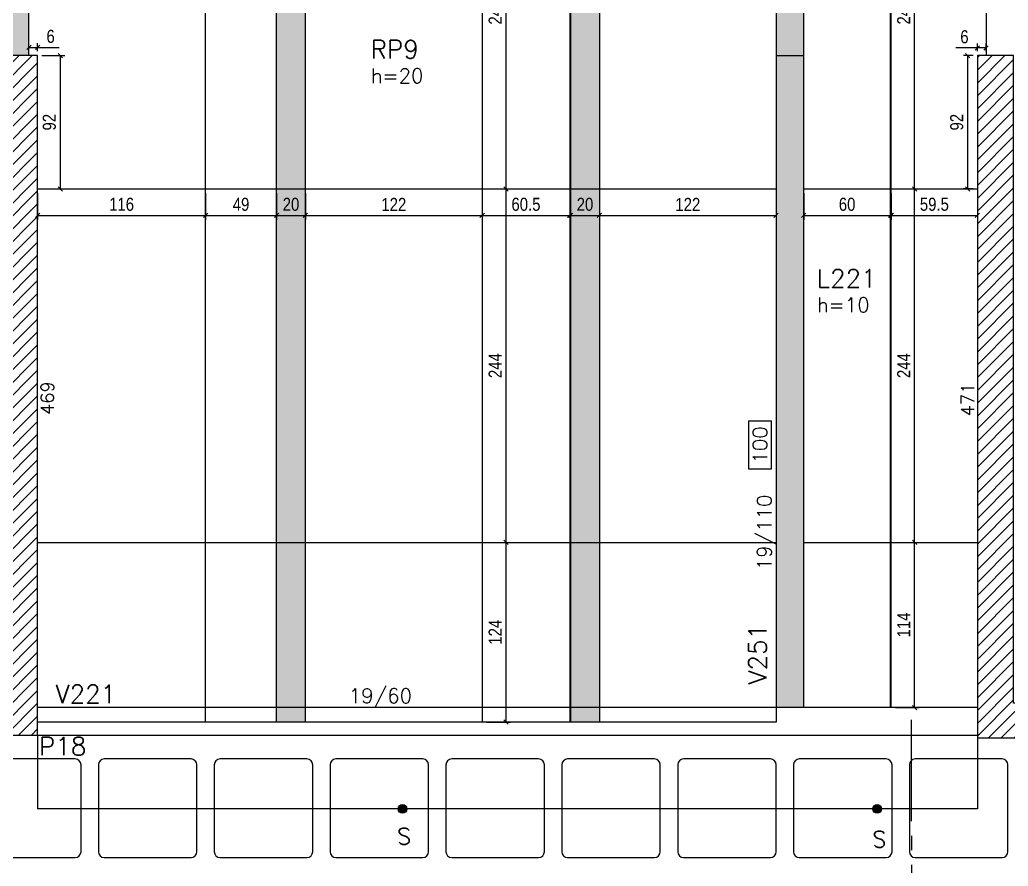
# Model space of a CAD drawing. Header units: millimetres. Extents: x 1860 to 8661, y -614 to 3837.
# Drawn here: x 4469 to 5152, y 933 to 1517 of the extents above; entities that cross this region are included whole.
import ezdxf
from ezdxf.enums import TextEntityAlignment as Align

# ---------------------------------------------------------------- set-up
doc = ezdxf.new("R2010")
doc.units = ezdxf.units.MM
for name, color, linetype in [('251', 5, 'Continuous'), ('COTA', 241, 'Continuous'), ('F-AUX', 2, 'Continuous'), ('F-CORTE-INDICAÇÃO', 4, 'Continuous'), ('F-CUBETA', 1, 'Continuous'), ('F-DESNIVEL-1', 254, 'Continuous'), ('F-DESNIVEL-21', 81, 'Continuous'), ('F-LAJES-DIM', 2, 'Continuous'), ('F-LAJES-NOME', 4, 'Continuous'), ('F-PILARES-DIM', 172, 'Continuous'), ('F-PILARES-NOME', 170, 'Continuous'), ('F-VIGAS-DIM', 2, 'Continuous'), ('F-VIGAS-NOME', 4, 'Continuous'), ('Painéis', 200, 'Continuous'), ('Pilares', 5, 'Continuous'), ('VIGA', 3, 'Continuous')]:
    doc.layers.add(name, color=color, linetype=linetype)
doc.layers.add('Hachura', color=251, linetype='Continuous', lineweight=9)
doc.styles.add('COTA TECNICA-50', font='techl___.ttf', dxfattribs={"height": 9})
doc.styles.add('MCP', font='romans.shx')
doc.styles.add('ROMANS', font='romans.shx')
doc.dimstyles.new('COTA PAINEL-50', dxfattribs={"dimtxt": 9, "dimasz": 3, "dimexe": 3, "dimexo": 3, "dimgap": 3, "dimtad": 1, "dimdec": 1, "dimzin": 12, "dimdsep": 46, "dimtxsty": 'COTA TECNICA-50', "dimblk1": 'OBLIQUE', "dimblk2": 'OBLIQUE', "dimsah": 1, "dimcen": 0.9, "dimclrd": 4, "dimclre": 4, "dimclrt": 240, "dimadec": 1, "dimazin": 3, "dimtfac": 1, "dimtdec": 1, "dimtmove": 0, "dimatfit": 3, "dimfxl": 1, "dimtolj": 1, "dimtzin": 12, "dimarcsym": 0})
pattern_1 = [(45, (3860.447, 999.075), (-4.419417, 4.419417), [])]

# ---------------------------------------------------------------- blocks, each defined once
blk = doc.blocks.new('_VAONER063650636500869008690')
at = {"layer": '251', "color": 1}
for p, q in [((-34, 30), (-34, -30)), ((30, 34), (-30, 34)), ((34, -30), (34, 30)), ((-30, -34), (30, -34))]:
    blk.add_line(p, q, dxfattribs=at)
for centre, start, end in [((-30, 30), 90, 180), ((30, 30), 0, 90), ((-30, -30), 180, 270), ((30, -30), 270, 0)]:
    blk.add_arc(centre, 4, start, end, dxfattribs=at)
blk = doc.blocks.new('*U13')
at = {"layer": 'F-CORTE-INDICAÇÃO'}
for p, q in [((-100, 0), (-170, 0)), ((-80, 0), (-90, 0)), ((-70, 0), (0, 0))]:
    blk.add_line(p, q, dxfattribs=at)
blk.add_lwpolyline([(-112, 6, 0.802585), (-111.15, 9.81), (-140, 23.26), (-168.85, 9.81, 0.802585), (-168, 6)], format="xyb", close=True, dxfattribs=at)
at = {"layer": 'F-CORTE-INDICAÇÃO', "style": 'ROMANS'}
blk.add_attdef('CORTE', text='', height=15, dxfattribs=at).set_placement((-140, 35.76), align=Align.MIDDLE_CENTER)
at = {"layer": 'F-CORTE-INDICAÇÃO', "color": 2, "style": 'ROMANS'}
blk.add_attdef('FOLHA', text='', height=12, dxfattribs=at).set_placement((-140, -10), align=Align.MIDDLE_CENTER)
blk = doc.blocks.new('*U646')
at = {"layer": 'F-VIGAS-DIM', "color": 1}
blk.add_lwpolyline([(0, 0), (33, 0), (33, 16), (0, 16)], close=True, dxfattribs=at)
at = {"layer": 'F-VIGAS-DIM', "style": 'MCP'}
blk.add_attdef('DIM', text='', height=10, dxfattribs=at).set_placement((16.5, 8), align=Align.MIDDLE_CENTER)
blk = doc.blocks.new('_Oblique')
at = {"color": 0, "linetype": 'ByBlock', "lineweight": -2}
blk.add_line((-0.5, -0.5), (0.5, 0.5), dxfattribs=at)
blk = doc.blocks.new('*D979')
at = {"layer": 'COTA', "color": 4, "lineweight": -2, "transparency": 16777216}
for p, q in [((5073.95, 1156.58), (5090.09, 1156.58)), ((5087.09, 1042.58), (5087.09, 1156.58)), ((5073.95, 1042.58), (5090.09, 1042.58))]:
    blk.add_line(p, q, dxfattribs=at)
at = {"layer": 'Defpoints', "color": 0, "transparency": 16777216}
for p in [(5070.95, 1156.58), (5087.09, 1156.58), (5070.95, 1042.58)]:
    blk.add_point(p, dxfattribs=at)
at = {"layer": 'COTA', "color": 4, "lineweight": -2, "transparency": 16777216, "xscale": 3, "yscale": 3, "zscale": 3}
for p, rotation in [((5087.09, 1156.58), 90), ((5087.09, 1042.58), 270)]:
    blk.add_blockref('_Oblique', p, dxfattribs=dict(at, rotation=rotation))
at = {"layer": 'COTA', "color": 240, "transparency": 16777216, "insert": (5079.52, 1099.58), "char_height": 9, "attachment_point": 5, "rotation": 90, "style": 'COTA TECNICA-50'}
blk.add_mtext('\\A1;114', dxfattribs=at)
blk = doc.blocks.new('*D980')
at = {"layer": 'COTA', "color": 4, "lineweight": -2, "transparency": 16777216}
for p, q in [((5087.09, 1156.58), (5087.09, 1400.58)), ((5073.95, 1156.58), (5090.09, 1156.58))]:
    blk.add_line(p, q, dxfattribs=at)
at = {"layer": 'Defpoints', "color": 0, "transparency": 16777216}
for p in [(5087.09, 1400.58), (5087.09, 1400.58), (5070.95, 1156.58)]:
    blk.add_point(p, dxfattribs=at)
at = {"layer": 'COTA', "color": 4, "lineweight": -2, "transparency": 16777216, "xscale": 3, "yscale": 3, "zscale": 3}
for p, rotation in [((5087.09, 1400.58), 90), ((5087.09, 1156.58), 270)]:
    blk.add_blockref('_Oblique', p, dxfattribs=dict(at, rotation=rotation))
at = {"layer": 'COTA', "color": 240, "transparency": 16777216, "insert": (5079.52, 1278.58), "char_height": 9, "attachment_point": 5, "rotation": 90, "style": 'COTA TECNICA-50'}
blk.add_mtext('\\A1;244', dxfattribs=at)
blk = doc.blocks.new('*D981')
at = {"layer": 'COTA', "color": 4, "lineweight": -2, "transparency": 16777216}
for p, q in [((5082.6, 1644.58), (5090.09, 1644.58)), ((5087.09, 1400.58), (5087.09, 1644.58))]:
    blk.add_line(p, q, dxfattribs=at)
at = {"layer": 'Defpoints', "color": 0, "transparency": 16777216}
for p in [(5079.6, 1644.58), (5087.09, 1644.58), (5087.09, 1400.58)]:
    blk.add_point(p, dxfattribs=at)
at = {"layer": 'COTA', "color": 4, "lineweight": -2, "transparency": 16777216, "xscale": 3, "yscale": 3, "zscale": 3}
for p, rotation in [((5087.09, 1644.58), 90), ((5087.09, 1400.58), 270)]:
    blk.add_blockref('_Oblique', p, dxfattribs=dict(at, rotation=rotation))
at = {"layer": 'COTA', "color": 240, "transparency": 16777216, "insert": (5079.52, 1522.58), "char_height": 9, "attachment_point": 5, "rotation": 90, "style": 'COTA TECNICA-50'}
blk.add_mtext('\\A1;244', dxfattribs=at)
blk = doc.blocks.new('*D982')
at = {"layer": 'COTA', "color": 4, "lineweight": -2, "transparency": 16777216}
for p, q in [((5010.45, 1397.58), (5010.45, 1379.27)), ((5070.45, 1397.58), (5070.45, 1379.27)), ((5010.45, 1382.27), (5070.45, 1382.27))]:
    blk.add_line(p, q, dxfattribs=at)
at = {"layer": 'Defpoints', "color": 0, "transparency": 16777216}
for p in [(5010.45, 1400.58), (5070.45, 1400.58), (5070.45, 1382.27)]:
    blk.add_point(p, dxfattribs=at)
at = {"layer": 'COTA', "color": 4, "lineweight": -2, "transparency": 16777216, "xscale": 3, "yscale": 3, "zscale": 3, "rotation": 180}
blk.add_blockref('_Oblique', (5010.45, 1382.27), dxfattribs=at)
at = {"layer": 'COTA', "color": 4, "lineweight": -2, "transparency": 16777216, "xscale": 3, "yscale": 3, "zscale": 3}
blk.add_blockref('_Oblique', (5070.45, 1382.27), dxfattribs=at)
at = {"layer": 'COTA', "color": 240, "transparency": 16777216, "insert": (5040.45, 1389.86), "char_height": 9, "attachment_point": 5, "style": 'COTA TECNICA-50'}
blk.add_mtext('\\A1;60', dxfattribs=at)
blk = doc.blocks.new('*D983')
at = {"layer": 'COTA', "color": 4, "lineweight": -2, "transparency": 16777216}
for p, q in [((5070.95, 1397.58), (5070.95, 1379.27)), ((5130.45, 1397.58), (5130.45, 1379.27)), ((5070.95, 1382.27), (5130.45, 1382.27))]:
    blk.add_line(p, q, dxfattribs=at)
at = {"layer": 'Defpoints', "color": 0, "transparency": 16777216}
for p in [(5070.95, 1400.58), (5130.45, 1400.58), (5130.45, 1382.27)]:
    blk.add_point(p, dxfattribs=at)
at = {"layer": 'COTA', "color": 4, "lineweight": -2, "transparency": 16777216, "xscale": 3, "yscale": 3, "zscale": 3, "rotation": 180}
blk.add_blockref('_Oblique', (5070.95, 1382.27), dxfattribs=at)
at = {"layer": 'COTA', "color": 4, "lineweight": -2, "transparency": 16777216, "xscale": 3, "yscale": 3, "zscale": 3}
blk.add_blockref('_Oblique', (5130.45, 1382.27), dxfattribs=at)
at = {"layer": 'COTA', "color": 240, "transparency": 16777216, "insert": (5100.7, 1389.9), "char_height": 9, "attachment_point": 5, "style": 'COTA TECNICA-50'}
blk.add_mtext('\\A1;59.5', dxfattribs=at)
blk = doc.blocks.new('*D984')
at = {"layer": 'COTA', "color": 4, "lineweight": -2, "transparency": 16777216}
for p, q in [((5127.45, 1492.58), (5120.76, 1492.58)), ((5123.76, 1400.58), (5123.76, 1492.58)), ((5127.45, 1400.58), (5120.76, 1400.58))]:
    blk.add_line(p, q, dxfattribs=at)
at = {"layer": 'Defpoints', "color": 0, "transparency": 16777216}
for p in [(5123.76, 1492.58), (5130.45, 1492.58), (5130.45, 1400.58)]:
    blk.add_point(p, dxfattribs=at)
at = {"layer": 'COTA', "color": 4, "lineweight": -2, "transparency": 16777216, "xscale": 3, "yscale": 3, "zscale": 3}
for p, rotation in [((5123.76, 1492.58), 90), ((5123.76, 1400.58), 270)]:
    blk.add_blockref('_Oblique', p, dxfattribs=dict(at, rotation=rotation))
at = {"layer": 'COTA', "color": 240, "transparency": 16777216, "insert": (5116.18, 1446.58), "char_height": 9, "attachment_point": 5, "rotation": 90, "style": 'COTA TECNICA-50'}
blk.add_mtext('\\A1;92', dxfattribs=at)
blk = doc.blocks.new('*D985')
at = {"layer": 'COTA', "color": 4, "lineweight": -2, "transparency": 16777216}
for p, q in [((5130.45, 1497.88), (5115.45, 1497.88)), ((5130.45, 1495.58), (5130.45, 1500.88)), ((5136.45, 1497.88), (5130.45, 1497.88)), ((5136.45, 1495.58), (5136.45, 1500.88))]:
    blk.add_line(p, q, dxfattribs=at)
at = {"layer": 'Defpoints', "color": 0, "transparency": 16777216}
for p in [(5130.45, 1497.88), (5130.45, 1492.58), (5136.45, 1492.58)]:
    blk.add_point(p, dxfattribs=at)
at = {"layer": 'COTA', "color": 4, "lineweight": -2, "transparency": 16777216, "xscale": 3, "yscale": 3, "zscale": 3, "rotation": 180}
blk.add_blockref('_Oblique', (5130.45, 1497.88), dxfattribs=at)
at = {"layer": 'COTA', "color": 4, "lineweight": -2, "transparency": 16777216, "xscale": 3, "yscale": 3, "zscale": 3}
blk.add_blockref('_Oblique', (5136.45, 1497.88), dxfattribs=at)
at = {"layer": 'COTA', "color": 240, "transparency": 16777216, "insert": (5121.45, 1505.48), "char_height": 9, "attachment_point": 5, "style": 'COTA TECNICA-50'}
blk.add_mtext('\\A1;6', dxfattribs=at)
blk = doc.blocks.new('*D991')
at = {"layer": 'COTA', "color": 4, "lineweight": -2, "transparency": 16777216}
for p, q in [((4481.45, 1397.58), (4481.45, 1379.27)), ((4597.45, 1397.58), (4597.45, 1379.27)), ((4481.45, 1382.27), (4597.45, 1382.27))]:
    blk.add_line(p, q, dxfattribs=at)
at = {"layer": 'Defpoints', "color": 0, "transparency": 16777216}
for p in [(4481.45, 1400.58), (4597.45, 1400.58), (4597.45, 1382.27)]:
    blk.add_point(p, dxfattribs=at)
at = {"layer": 'COTA', "color": 4, "lineweight": -2, "transparency": 16777216, "xscale": 3, "yscale": 3, "zscale": 3, "rotation": 180}
blk.add_blockref('_Oblique', (4481.45, 1382.27), dxfattribs=at)
at = {"layer": 'COTA', "color": 4, "lineweight": -2, "transparency": 16777216, "xscale": 3, "yscale": 3, "zscale": 3}
blk.add_blockref('_Oblique', (4597.45, 1382.27), dxfattribs=at)
at = {"layer": 'COTA', "color": 240, "transparency": 16777216, "insert": (4539.45, 1389.86), "char_height": 9, "attachment_point": 5, "style": 'COTA TECNICA-50'}
blk.add_mtext('\\A1;116', dxfattribs=at)
blk = doc.blocks.new('*D993')
at = {"layer": 'COTA', "color": 4, "lineweight": -2, "transparency": 16777216}
for p, q in [((4484.45, 1492.58), (4500.2, 1492.58)), ((4497.2, 1400.58), (4497.2, 1492.58)), ((4484.45, 1400.58), (4500.2, 1400.58))]:
    blk.add_line(p, q, dxfattribs=at)
at = {"layer": 'Defpoints', "color": 0, "transparency": 16777216}
for p in [(4481.45, 1492.58), (4497.2, 1492.58), (4481.45, 1400.58)]:
    blk.add_point(p, dxfattribs=at)
at = {"layer": 'COTA', "color": 4, "lineweight": -2, "transparency": 16777216, "xscale": 3, "yscale": 3, "zscale": 3}
for p, rotation in [((4497.2, 1492.58), 90), ((4497.2, 1400.58), 270)]:
    blk.add_blockref('_Oblique', p, dxfattribs=dict(at, rotation=rotation))
at = {"layer": 'COTA', "color": 240, "transparency": 16777216, "insert": (4489.62, 1446.58), "char_height": 9, "attachment_point": 5, "rotation": 90, "style": 'COTA TECNICA-50'}
blk.add_mtext('\\A1;92', dxfattribs=at)
blk = doc.blocks.new('*D994')
at = {"layer": 'COTA', "color": 4, "lineweight": -2, "transparency": 16777216}
for p, q in [((4475.45, 1495.68), (4475.45, 1501.16)), ((4475.45, 1498.16), (4481.45, 1498.16)), ((4481.45, 1495.58), (4481.45, 1501.16)), ((4481.45, 1498.16), (4496.45, 1498.16))]:
    blk.add_line(p, q, dxfattribs=at)
at = {"layer": 'Defpoints', "color": 0, "transparency": 16777216}
for p in [(4481.45, 1498.16), (4475.45, 1492.68), (4481.45, 1492.58)]:
    blk.add_point(p, dxfattribs=at)
at = {"layer": 'COTA', "color": 4, "lineweight": -2, "transparency": 16777216, "xscale": 3, "yscale": 3, "zscale": 3, "rotation": 180}
blk.add_blockref('_Oblique', (4475.45, 1498.16), dxfattribs=at)
at = {"layer": 'COTA', "color": 4, "lineweight": -2, "transparency": 16777216, "xscale": 3, "yscale": 3, "zscale": 3}
blk.add_blockref('_Oblique', (4481.45, 1498.16), dxfattribs=at)
at = {"layer": 'COTA', "color": 240, "transparency": 16777216, "insert": (4490.45, 1505.75), "char_height": 9, "attachment_point": 5, "style": 'COTA TECNICA-50'}
blk.add_mtext('\\A1;6', dxfattribs=at)
blk = doc.blocks.new('*D995')
at = {"layer": 'COTA', "color": 4, "lineweight": -2, "transparency": 16777216}
for p, q in [((4597.45, 1397.58), (4597.45, 1379.27)), ((4646.45, 1397.58), (4646.45, 1379.27)), ((4597.45, 1382.27), (4646.45, 1382.27))]:
    blk.add_line(p, q, dxfattribs=at)
at = {"layer": 'Defpoints', "color": 0, "transparency": 16777216}
for p in [(4597.45, 1400.58), (4646.45, 1400.58), (4646.45, 1382.27)]:
    blk.add_point(p, dxfattribs=at)
at = {"layer": 'COTA', "color": 4, "lineweight": -2, "transparency": 16777216, "xscale": 3, "yscale": 3, "zscale": 3, "rotation": 180}
blk.add_blockref('_Oblique', (4597.45, 1382.27), dxfattribs=at)
at = {"layer": 'COTA', "color": 4, "lineweight": -2, "transparency": 16777216, "xscale": 3, "yscale": 3, "zscale": 3}
blk.add_blockref('_Oblique', (4646.45, 1382.27), dxfattribs=at)
at = {"layer": 'COTA', "color": 240, "transparency": 16777216, "insert": (4621.95, 1389.86), "char_height": 9, "attachment_point": 5, "style": 'COTA TECNICA-50'}
blk.add_mtext('\\A1;49', dxfattribs=at)
blk = doc.blocks.new('*D996')
at = {"layer": 'COTA', "color": 4, "lineweight": -2, "transparency": 16777216}
for p, q in [((4646.45, 1397.58), (4646.45, 1379.27)), ((4666.45, 1397.58), (4666.45, 1379.27)), ((4646.45, 1382.27), (4666.45, 1382.27))]:
    blk.add_line(p, q, dxfattribs=at)
at = {"layer": 'Defpoints', "color": 0, "transparency": 16777216}
for p in [(4646.45, 1400.58), (4666.45, 1400.58), (4666.45, 1382.27)]:
    blk.add_point(p, dxfattribs=at)
at = {"layer": 'COTA', "color": 4, "lineweight": -2, "transparency": 16777216, "xscale": 3, "yscale": 3, "zscale": 3, "rotation": 180}
blk.add_blockref('_Oblique', (4646.45, 1382.27), dxfattribs=at)
at = {"layer": 'COTA', "color": 4, "lineweight": -2, "transparency": 16777216, "xscale": 3, "yscale": 3, "zscale": 3}
blk.add_blockref('_Oblique', (4666.45, 1382.27), dxfattribs=at)
at = {"layer": 'COTA', "color": 240, "transparency": 16777216, "insert": (4656.45, 1389.86), "char_height": 9, "attachment_point": 5, "style": 'COTA TECNICA-50'}
blk.add_mtext('\\A1;20', dxfattribs=at)
blk = doc.blocks.new('*D997')
at = {"layer": 'COTA', "color": 4, "lineweight": -2, "transparency": 16777216}
for p, q in [((4666.45, 1397.58), (4666.45, 1379.27)), ((4788.45, 1397.58), (4788.45, 1379.27)), ((4666.45, 1382.27), (4788.45, 1382.27))]:
    blk.add_line(p, q, dxfattribs=at)
at = {"layer": 'Defpoints', "color": 0, "transparency": 16777216}
for p in [(4666.45, 1400.58), (4788.45, 1400.58), (4788.45, 1382.27)]:
    blk.add_point(p, dxfattribs=at)
at = {"layer": 'COTA', "color": 4, "lineweight": -2, "transparency": 16777216, "xscale": 3, "yscale": 3, "zscale": 3, "rotation": 180}
blk.add_blockref('_Oblique', (4666.45, 1382.27), dxfattribs=at)
at = {"layer": 'COTA', "color": 4, "lineweight": -2, "transparency": 16777216, "xscale": 3, "yscale": 3, "zscale": 3}
blk.add_blockref('_Oblique', (4788.45, 1382.27), dxfattribs=at)
at = {"layer": 'COTA', "color": 240, "transparency": 16777216, "insert": (4727.45, 1389.82), "char_height": 9, "attachment_point": 5, "style": 'COTA TECNICA-50'}
blk.add_mtext('\\A1;122', dxfattribs=at)
blk = doc.blocks.new('*D999')
at = {"layer": 'COTA', "color": 4, "lineweight": -2, "transparency": 16777216}
for p, q in [((4869.45, 1397.58), (4869.45, 1379.27)), ((4991.45, 1397.58), (4991.45, 1379.27)), ((4869.45, 1382.27), (4991.45, 1382.27))]:
    blk.add_line(p, q, dxfattribs=at)
at = {"layer": 'Defpoints', "color": 0, "transparency": 16777216}
for p in [(4869.45, 1400.58), (4991.45, 1400.58), (4991.45, 1382.27)]:
    blk.add_point(p, dxfattribs=at)
at = {"layer": 'COTA', "color": 4, "lineweight": -2, "transparency": 16777216, "xscale": 3, "yscale": 3, "zscale": 3, "rotation": 180}
blk.add_blockref('_Oblique', (4869.45, 1382.27), dxfattribs=at)
at = {"layer": 'COTA', "color": 4, "lineweight": -2, "transparency": 16777216, "xscale": 3, "yscale": 3, "zscale": 3}
blk.add_blockref('_Oblique', (4991.45, 1382.27), dxfattribs=at)
at = {"layer": 'COTA', "color": 240, "transparency": 16777216, "insert": (4930.45, 1389.82), "char_height": 9, "attachment_point": 5, "style": 'COTA TECNICA-50'}
blk.add_mtext('\\A1;122', dxfattribs=at)
blk = doc.blocks.new('*D1000')
at = {"layer": 'COTA', "color": 4, "lineweight": -2, "transparency": 16777216}
for p, q in [((4788.45, 1397.58), (4788.45, 1379.27)), ((4848.95, 1397.58), (4848.95, 1379.27)), ((4788.45, 1382.27), (4848.95, 1382.27))]:
    blk.add_line(p, q, dxfattribs=at)
at = {"layer": 'Defpoints', "color": 0, "transparency": 16777216}
for p in [(4788.45, 1400.58), (4848.95, 1400.58), (4848.95, 1382.27)]:
    blk.add_point(p, dxfattribs=at)
at = {"layer": 'COTA', "color": 4, "lineweight": -2, "transparency": 16777216, "xscale": 3, "yscale": 3, "zscale": 3, "rotation": 180}
blk.add_blockref('_Oblique', (4788.45, 1382.27), dxfattribs=at)
at = {"layer": 'COTA', "color": 4, "lineweight": -2, "transparency": 16777216, "xscale": 3, "yscale": 3, "zscale": 3}
blk.add_blockref('_Oblique', (4848.95, 1382.27), dxfattribs=at)
at = {"layer": 'COTA', "color": 240, "transparency": 16777216, "insert": (4818.7, 1389.87), "char_height": 9, "attachment_point": 5, "style": 'COTA TECNICA-50'}
blk.add_mtext('\\A1;60.5', dxfattribs=at)
blk = doc.blocks.new('*D1001')
at = {"layer": 'COTA', "color": 4, "lineweight": -2, "transparency": 16777216}
for p, q in [((4849.45, 1397.58), (4849.45, 1379.27)), ((4869.45, 1397.58), (4869.45, 1379.27)), ((4849.45, 1382.27), (4869.45, 1382.27))]:
    blk.add_line(p, q, dxfattribs=at)
at = {"layer": 'Defpoints', "color": 0, "transparency": 16777216}
for p in [(4849.45, 1400.58), (4869.45, 1400.58), (4869.45, 1382.27)]:
    blk.add_point(p, dxfattribs=at)
at = {"layer": 'COTA', "color": 4, "lineweight": -2, "transparency": 16777216, "xscale": 3, "yscale": 3, "zscale": 3, "rotation": 180}
blk.add_blockref('_Oblique', (4849.45, 1382.27), dxfattribs=at)
at = {"layer": 'COTA', "color": 4, "lineweight": -2, "transparency": 16777216, "xscale": 3, "yscale": 3, "zscale": 3}
blk.add_blockref('_Oblique', (4869.45, 1382.27), dxfattribs=at)
at = {"layer": 'COTA', "color": 240, "transparency": 16777216, "insert": (4859.45, 1389.86), "char_height": 9, "attachment_point": 5, "style": 'COTA TECNICA-50'}
blk.add_mtext('\\A1;20', dxfattribs=at)
blk = doc.blocks.new('*D1002')
at = {"layer": 'COTA', "color": 4, "lineweight": -2, "transparency": 16777216}
for p, q in [((4791.45, 1156.58), (4807.97, 1156.58)), ((4804.97, 1032.58), (4804.97, 1156.58)), ((4791.45, 1032.58), (4807.97, 1032.58))]:
    blk.add_line(p, q, dxfattribs=at)
at = {"layer": 'Defpoints', "color": 0, "transparency": 16777216}
for p in [(4788.45, 1156.58), (4804.97, 1156.58), (4788.45, 1032.58)]:
    blk.add_point(p, dxfattribs=at)
at = {"layer": 'COTA', "color": 4, "lineweight": -2, "transparency": 16777216, "xscale": 3, "yscale": 3, "zscale": 3}
for p, rotation in [((4804.97, 1156.58), 90), ((4804.97, 1032.58), 270)]:
    blk.add_blockref('_Oblique', p, dxfattribs=dict(at, rotation=rotation))
at = {"layer": 'COTA', "color": 240, "transparency": 16777216, "insert": (4797.41, 1094.58), "char_height": 9, "attachment_point": 5, "rotation": 90, "style": 'COTA TECNICA-50'}
blk.add_mtext('\\A1;124', dxfattribs=at)
blk = doc.blocks.new('*D1003')
at = {"layer": 'COTA', "color": 4, "lineweight": -2, "transparency": 16777216}
for p, q in [((4791.45, 1400.58), (4807.97, 1400.58)), ((4804.97, 1156.58), (4804.97, 1400.58)), ((4791.45, 1156.58), (4807.97, 1156.58))]:
    blk.add_line(p, q, dxfattribs=at)
at = {"layer": 'Defpoints', "color": 0, "transparency": 16777216}
for p in [(4788.45, 1400.58), (4804.97, 1400.58), (4788.45, 1156.58)]:
    blk.add_point(p, dxfattribs=at)
at = {"layer": 'COTA', "color": 4, "lineweight": -2, "transparency": 16777216, "xscale": 3, "yscale": 3, "zscale": 3}
for p, rotation in [((4804.97, 1400.58), 90), ((4804.97, 1156.58), 270)]:
    blk.add_blockref('_Oblique', p, dxfattribs=dict(at, rotation=rotation))
at = {"layer": 'COTA', "color": 240, "transparency": 16777216, "insert": (4797.41, 1278.58), "char_height": 9, "attachment_point": 5, "rotation": 90, "style": 'COTA TECNICA-50'}
blk.add_mtext('\\A1;244', dxfattribs=at)
blk = doc.blocks.new('*D1004')
at = {"layer": 'COTA', "color": 4, "lineweight": -2, "transparency": 16777216}
for p, q in [((4791.45, 1644.58), (4807.97, 1644.58)), ((4804.97, 1400.58), (4804.97, 1644.58)), ((4791.45, 1400.58), (4807.97, 1400.58))]:
    blk.add_line(p, q, dxfattribs=at)
at = {"layer": 'Defpoints', "color": 0, "transparency": 16777216}
for p in [(4788.45, 1644.58), (4804.97, 1644.58), (4788.45, 1400.58)]:
    blk.add_point(p, dxfattribs=at)
at = {"layer": 'COTA', "color": 4, "lineweight": -2, "transparency": 16777216, "xscale": 3, "yscale": 3, "zscale": 3}
for p, rotation in [((4804.97, 1644.58), 90), ((4804.97, 1400.58), 270)]:
    blk.add_blockref('_Oblique', p, dxfattribs=dict(at, rotation=rotation))
at = {"layer": 'COTA', "color": 240, "transparency": 16777216, "insert": (4797.41, 1522.58), "char_height": 9, "attachment_point": 5, "rotation": 90, "style": 'COTA TECNICA-50'}
blk.add_mtext('\\A1;244', dxfattribs=at)

msp = doc.modelspace()

# ---------------------------------------------------------------- hatches: boundary and pattern name
at = {"layer": 'F-AUX'}
h = msp.add_hatch(color=1, dxfattribs=at)
edge = h.paths.add_edge_path()
edge.add_arc((4733.45, 972.58), 3, 0, 360)
h = msp.add_hatch(color=1, dxfattribs=at)
edge = h.paths.add_edge_path()
edge.add_arc((5061.18, 972.59), 3, 0, 360)
at = {"layer": 'Hachura', "linetype": 'ByBlock'}
h = msp.add_hatch(color=256, dxfattribs=at)
h.dxf.hatch_style = 1
h.paths.add_polyline_path([(4666.45, 1644.58), (4646.45, 1644.58), (4646.45, 1400.58), (4666.45, 1400.58)])
h.paths.add_polyline_path([(4646.45, 1156.58), (4666.45, 1156.58), (4666.45, 1400.58), (4646.45, 1400.58)])
h.paths.add_polyline_path([(4646.45, 1042.58), (4666.45, 1042.58), (4666.45, 1156.58), (4646.45, 1156.58)])
h.paths.add_polyline_path([(4646.45, 1042.58), (4646.45, 1032.58), (4666.45, 1032.58), (4666.45, 1042.58)])
h = msp.add_hatch(color=256, dxfattribs=at)
h.dxf.hatch_style = 1
h.paths.add_polyline_path([(4869.45, 1644.58), (4849.45, 1644.58), (4849.45, 1400.58), (4869.45, 1400.58)])
h.paths.add_polyline_path([(4849.45, 1156.58), (4869.45, 1156.58), (4869.45, 1400.58), (4849.45, 1400.58)])
h.paths.add_polyline_path([(4849.45, 1042.58), (4869.45, 1042.58), (4869.45, 1156.58), (4849.45, 1156.58)])
h.paths.add_polyline_path([(4849.45, 1042.58), (4849.45, 1032.58), (4869.45, 1032.58), (4869.45, 1042.58)])
at = {"layer": 'Pilares', "linetype": 'Continuous'}
h = msp.add_hatch(dxfattribs=at)
h.set_pattern_fill('ANSI31', color=256, scale=50, style=0)
h.set_pattern_definition(pattern_1)
h.paths.add_polyline_path([(4481.45, 1023.58), (4481.45, 1492.58), (4456.45, 1492.58), (4456.45, 1042.58), (4236.45, 1042.58), (4236.45, 1023.58)], flags=16)
h = msp.add_hatch(dxfattribs=at)
h.set_pattern_fill('ANSI31', color=256, scale=50, style=0)
h.set_pattern_definition(pattern_1)
h.paths.add_polyline_path([(5130.45, 1021.58), (5374.45, 1021.58), (5374.45, 1045.58), (5155.45, 1045.58), (5155.45, 1492.58), (5130.45, 1492.58)], flags=16)

# ---------------------------------------------------------------- linework, layer by layer
at = {"layer": 'F-AUX', "color": 1}
for p in [(4481.45, 1023.58), (5130.45, 972.58)]:
    msp.add_line(p, (4481.45, 972.58), dxfattribs=at)
msp.add_lwpolyline([(5130.45, 1021.58), (5130.45, 972.58)], dxfattribs=at)
for centre in [(4733.45, 972.58), (5061.18, 972.59)]:
    msp.add_circle(centre, 3, dxfattribs=at)
at = {"layer": 'F-DESNIVEL-1', "linetype": 'Continuous'}
for points in [[(4456.45, 1492.68), (4475.45, 1492.68), (4475.45, 1644.48)], [(4456.45, 1492.68), (4475.45, 1644.48), (4456.45, 1644.48)], [(5010.45, 1492.58), (4991.45, 1492.58), (5010.45, 1492.58)]]:
    msp.add_solid(points, dxfattribs=at)
at = {"layer": 'F-DESNIVEL-21', "linetype": 'Continuous'}
for points in [[(5010.45, 1042.58), (5010.45, 1644.58), (4991.45, 1644.58)], [(5010.45, 1042.58), (4991.45, 1644.58), (4991.45, 1042.58)]]:
    msp.add_solid(points, dxfattribs=at)
at = {"layer": 'Painéis'}
for points in [[(4597.45, 1032.58), (4597.45, 1644.58)], [(4646.45, 1032.58), (4646.45, 1644.58)], [(4666.45, 1032.58), (4666.45, 1644.58)], [(4788.45, 1644.58), (4788.45, 1032.58)], [(4848.95, 1644.58), (4848.95, 1032.58)], [(4849.45, 1644.58), (4849.45, 1032.58)], [(4869.45, 1644.58), (4869.45, 1032.58)], [(5070.45, 1042.58), (5070.45, 1644.58)], [(5070.95, 1042.58), (5070.95, 1644.58)], [(4481.45, 1400.58), (4991.45, 1400.58)], [(5010.45, 1400.58), (5130.45, 1400.58)], [(4991.45, 1245.58), (4991.45, 1032.58), (4481.45, 1032.58)], [(4481.45, 1156.58), (4991.45, 1156.58)], [(5010.45, 1156.58), (5130.45, 1156.58)]]:
    msp.add_lwpolyline(points, dxfattribs=at)
at = {"layer": 'Pilares', "linetype": 'Continuous'}
for points in [[(4481.45, 1023.58), (4481.45, 1492.58), (4456.45, 1492.58), (4456.45, 1042.58), (4236.45, 1042.58), (4236.45, 1023.58), (4481.45, 1023.58)], [(5130.45, 1021.58), (5374.45, 1021.58), (5374.45, 1045.58), (5155.45, 1045.58), (5155.45, 1492.58), (5130.45, 1492.58), (5130.45, 1021.58)]]:
    msp.add_lwpolyline(points, dxfattribs=at)
at = {"layer": 'VIGA'}
for points in [[(4991.45, 1663.58), (4991.45, 1492.58)], [(4475.45, 1492.58), (4475.45, 1644.58)], [(5010.45, 1492.58), (5010.45, 1644.58)], [(5136.45, 1644.58), (5136.45, 1492.58)], [(4991.45, 1492.58), (4991.45, 1245.58)], [(5010.45, 1245.58), (5010.45, 1492.58)], [(5010.45, 1042.58), (5010.45, 1245.58)], [(4991.45, 1042.58), (4481.45, 1042.58)], [(5010.45, 1042.58), (4991.45, 1042.58)], [(5130.45, 1042.58), (5010.45, 1042.58)], [(4481.45, 1023.58), (5000.95, 1023.58)], [(5000.95, 1023.58), (5130.45, 1023.58)]]:
    msp.add_lwpolyline(points, dxfattribs=at)
at = {"layer": 'VIGA', "linetype": 'Continuous'}
msp.add_lwpolyline([(4991.45, 1492.58), (5010.45, 1492.58)], dxfattribs=at)

# ---------------------------------------------------------------- block references
at = {"layer": 'F-CORTE-INDICAÇÃO', "linetype": 'Continuous', "rotation": 90}
msp.add_blockref('*U13', (5084.85, 1034.11), dxfattribs=at).add_auto_attribs({'FOLHA': 'FL.23', 'CORTE': 'RP'})
at = {"layer": 'F-CUBETA'}
for p in [(4477.45, 973.08), (4557.45, 973.08), (4637.45, 973.08), (4717.45, 973.08), (4797.45, 973.08), (4877.45, 973.08), (4957.45, 973.08), (5037.45, 973.08), (5117.45, 973.08)]:
    msp.add_blockref('_VAONER063650636500869008690', p, dxfattribs=at)
at = {"layer": 'F-VIGAS-DIM', "linetype": 'Continuous', "rotation": 90}
msp.add_blockref('*U646', (4988.32, 1207.33), dxfattribs=at).add_auto_attribs({'DIM': '100'})

# ---------------------------------------------------------------- texts
at = {"layer": 'F-AUX', "char_height": 11.25, "width": 61.3796, "attachment_point": 3, "style": 'ROMANS'}
for insert in [(4739.4, 959.43), (5067.56, 957.31)]:
    msp.add_mtext('S', dxfattribs=dict(at, insert=insert))
at = {"layer": 'F-LAJES-DIM', "linetype": 'Continuous', "style": 'MCP'}
for s, p in [('h=20', (4711.48, 1473.63)), ('h=10', (5019.57, 1315.51))]:
    msp.add_text(s, height=10, dxfattribs=at).set_placement(p)
at = {"layer": 'F-LAJES-NOME', "linetype": 'Continuous', "style": 'MCP'}
for s, p in [('RP9', (4711.48, 1490.63)), ('L221', (5019.57, 1332.51))]:
    msp.add_text(s, height=12.5, dxfattribs=at).set_placement(p)
at = {"layer": 'F-PILARES-DIM', "linetype": 'Continuous', "style": 'MCP'}
for s, p in [('469', (4492.7, 1244.58)), ('471', (5128.2, 1243.58))]:
    msp.add_text(s, height=9, rotation=90, dxfattribs=at).set_placement(p)
at = {"layer": 'F-PILARES-NOME', "linetype": 'Continuous', "style": 'MCP'}
msp.add_text('P18', height=12.5, dxfattribs=at).set_placement((4482.46, 1009.62))
at = {"layer": 'F-VIGAS-DIM', "linetype": 'Continuous', "style": 'MCP'}
msp.add_text('19/110', height=10, rotation=90, dxfattribs=at).set_placement((4988.32, 1137.33))
msp.add_text('19/60', height=10, dxfattribs=at).set_placement((4696.32, 1045.7))
at = {"layer": 'F-VIGAS-NOME', "linetype": 'Continuous', "style": 'MCP'}
msp.add_text('V251', height=12.5, rotation=90, dxfattribs=at).set_placement((4984.88, 1058.52))
msp.add_text('V221', height=12.5, dxfattribs=at).set_placement((4493.95, 1045.7))

# ---------------------------------------------------------------- dimensions: what is measured, and where the dimension line sits
at = {"layer": 'COTA'}
for base, p1, p2, picture, middle in [((4804.97, 1644.58), (4788.45, 1400.58), (4788.45, 1644.58), '*D1004', (4797.41, 1522.58)), ((5087.09, 1644.58), (5087.09, 1400.58), (5079.6, 1644.58), '*D981', (5079.52, 1522.58)), ((4804.97, 1400.58), (4788.45, 1156.58), (4788.45, 1400.58), '*D1003', (4797.41, 1278.58)), ((5087.09, 1400.58), (5070.95, 1156.58), (5087.09, 1400.58), '*D980', (5079.52, 1278.58))]:
    dim = msp.add_linear_dim(base=base, p1=p1, p2=p2, angle=90, dimstyle='COTA PAINEL-50', override={"dimtmove": 1}, dxfattribs=at)
    dim.commit()
    dim.dimension.update_dxf_attribs({"geometry": picture, "text_midpoint": middle})
for base, p1, p2, picture, middle in [((4481.45, 1498.16), (4475.45, 1492.68), (4481.45, 1492.58), '*D994', (4490.45, 1505.75)), ((5130.45, 1497.88), (5136.45, 1492.58), (5130.45, 1492.58), '*D985', (5121.45, 1505.48)), ((4597.45, 1382.27), (4481.45, 1400.58), (4597.45, 1400.58), '*D991', (4539.45, 1389.86)), ((4646.45, 1382.27), (4597.45, 1400.58), (4646.45, 1400.58), '*D995', (4621.95, 1389.86)), ((4848.95, 1382.27), (4788.45, 1400.58), (4848.95, 1400.58), '*D1000', (4818.7, 1389.87)), ((4869.45, 1382.27), (4849.45, 1400.58), (4869.45, 1400.58), '*D1001', (4859.45, 1389.86)), ((5070.45, 1382.27), (5010.45, 1400.58), (5070.45, 1400.58), '*D982', (5040.45, 1389.86)), ((5130.45, 1382.27), (5070.95, 1400.58), (5130.45, 1400.58), '*D983', (5100.7, 1389.9))]:
    dim = msp.add_linear_dim(base=base, p1=p1, p2=p2, dimstyle='COTA PAINEL-50', dxfattribs=at)
    dim.commit()
    dim.dimension.update_dxf_attribs({"geometry": picture, "text_midpoint": middle})
for base, p1, p2, picture, middle in [((4497.2, 1492.58), (4481.45, 1400.58), (4481.45, 1492.58), '*D993', (4489.62, 1446.58)), ((5123.76, 1492.58), (5130.45, 1400.58), (5130.45, 1492.58), '*D984', (5116.18, 1446.58)), ((4804.97, 1156.58), (4788.45, 1032.58), (4788.45, 1156.58), '*D1002', (4797.41, 1094.58)), ((5087.09, 1156.58), (5070.95, 1042.58), (5070.95, 1156.58), '*D979', (5079.52, 1099.58))]:
    dim = msp.add_linear_dim(base=base, p1=p1, p2=p2, angle=90, dimstyle='COTA PAINEL-50', dxfattribs=at)
    dim.commit()
    dim.dimension.update_dxf_attribs({"geometry": picture, "text_midpoint": middle})
for base, p1, p2, picture, middle in [((4666.45, 1382.27), (4646.45, 1400.58), (4666.45, 1400.58), '*D996', (4656.45, 1389.86)), ((4788.45, 1382.27), (4666.45, 1400.58), (4788.45, 1400.58), '*D997', (4727.45, 1389.82)), ((4991.45, 1382.27), (4869.45, 1400.58), (4991.45, 1400.58), '*D999', (4930.45, 1389.82))]:
    dim = msp.add_linear_dim(base=base, p1=p1, p2=p2, dimstyle='COTA PAINEL-50', override={"dimtmove": 1}, dxfattribs=at)
    dim.commit()
    dim.dimension.update_dxf_attribs({"geometry": picture, "text_midpoint": middle})

doc.saveas('drawing.dxf')
